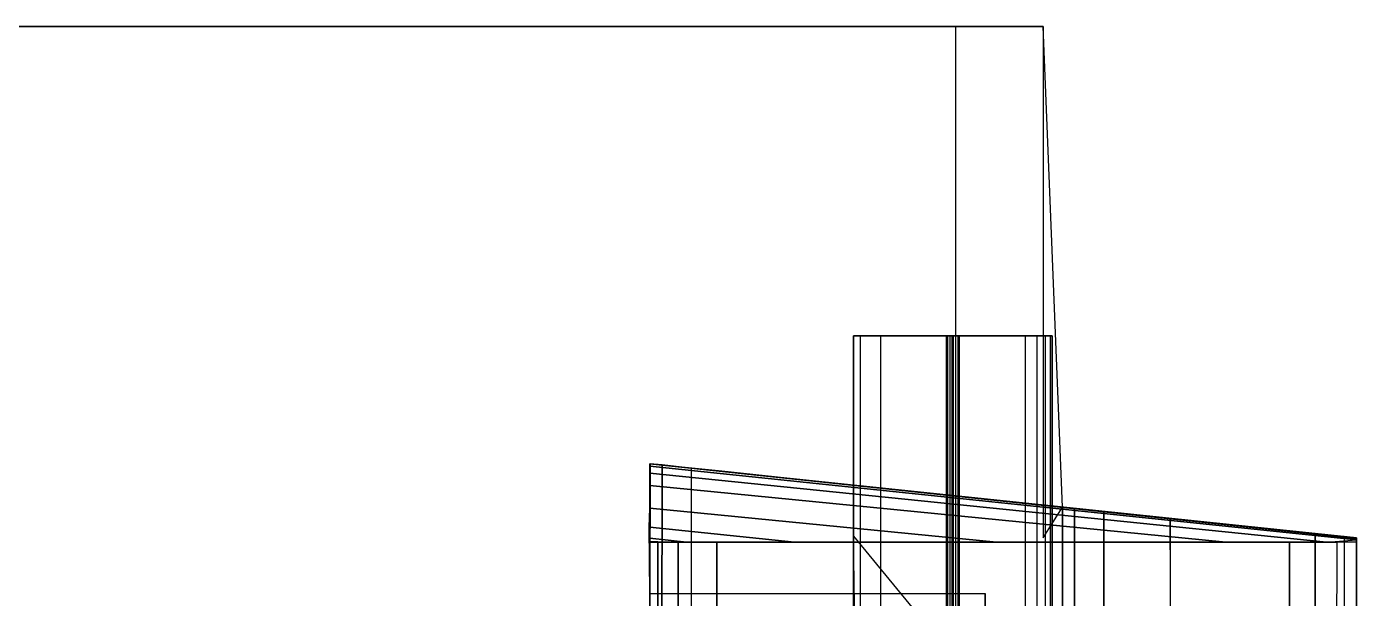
# Model space of a CAD drawing. Extents: x -13 to 157, y -487 to -35.
# Drawn here: x 124.08 to 149.87, y -45.71 to -34.61 of the extents above; entities that cross this region are included whole.
import ezdxf

# ---------------------------------------------------------------- set-up
doc = ezdxf.new("R2010")
doc.units = 0
doc.header["$MEASUREMENT"] = 0
doc.layers.add('3D', color=12, linetype='Continuous', true_color=0xca0707)

msp = doc.modelspace()

# ---------------------------------------------------------------- linework, layer by layer
at = {"layer": '3D'}
for points in [[(143.794, -34.612, 582.338), (114.094, -34.612, 582.338), (114.094, -34.612, 566.238), (143.794, -34.612, 566.238)], [(143.794, -34.612, 582.338), (143.535, -34.612, 583.24), (114.281, -34.612, 583.115), (114.094, -34.612, 582.338)], [(143.794, -34.612, 566.238), (143.794, -34.612, 582.338), (114.094, -34.612, 582.338), (114.094, -34.612, 566.238)], [(143.535, -34.612, 583.24), (142.094, -34.612, 584.038), (115.794, -34.612, 584.038), (114.281, -34.612, 583.115)], [(142.094, -34.612, 584.038), (142.094, -45.929, 584.038), (115.794, -46.612, 584.038), (115.794, -34.612, 584.038)], [(144.169, -43.933, 582.338), (143.794, -34.612, 582.338), (143.794, -34.612, 566.238), (143.794, -44.529, 566.238)], [(140.253, -40.612, 41.313), (140.119, -40.612, 40.538), (140.119, -57.112, 40.538), (140.253, -57.112, 41.313)], [(140.119, -57.112, 40.538), (140.119, -57.112, 40.038), (140.119, -40.612, 40.038), (140.119, -40.612, 40.538)], [(140.119, -40.612, 40.038), (141.919, -40.612, 40.038), (141.919, -57.112, 40.038), (140.119, -57.112, 40.038)], [(141.919, -40.612, 40.038), (140.119, -40.612, 40.038), (140.119, -40.612, 40.538), (141.919, -40.612, 40.538)], [(140.119, -40.612, 40.538), (140.136, -40.612, 40.636), (141.926, -40.612, 40.624), (141.919, -40.612, 40.538)], [(140.253, -40.612, 585.313), (140.119, -40.612, 584.538), (140.119, -57.112, 584.538), (140.253, -57.112, 585.313)], [(140.119, -57.112, 584.538), (140.119, -57.112, 584.038), (140.119, -40.612, 584.038), (140.119, -40.612, 584.538)], [(140.119, -40.612, 584.038), (141.919, -40.612, 584.038), (141.919, -57.112, 584.038), (140.119, -57.112, 584.038)], [(141.919, -40.612, 584.038), (140.119, -40.612, 584.038), (140.119, -40.612, 584.538), (141.919, -40.612, 584.538)], [(140.119, -40.612, 584.538), (140.136, -40.612, 584.636), (141.926, -40.612, 584.624), (141.919, -40.612, 584.538)], [(140.136, -40.612, 40.636), (140.148, -40.612, 40.709), (141.948, -40.612, 40.707), (141.926, -40.612, 40.624)], [(140.136, -40.612, 584.636), (140.148, -40.612, 584.709), (141.948, -40.612, 584.707), (141.926, -40.612, 584.624)], [(140.148, -40.612, 40.709), (140.162, -40.612, 40.786), (141.984, -40.612, 40.785), (141.948, -40.612, 40.707)], [(140.148, -40.612, 584.709), (140.162, -40.612, 584.786), (141.984, -40.612, 584.785), (141.948, -40.612, 584.707)], [(140.162, -40.612, 40.786), (140.173, -40.612, 40.85), (142.032, -40.612, 40.855), (141.984, -40.612, 40.785)], [(142.032, -40.612, 40.855), (142.416, -40.612, 41.323), (140.253, -40.612, 41.313), (140.162, -40.612, 40.85)], [(140.162, -40.612, 584.786), (140.173, -40.612, 584.85), (142.032, -40.612, 584.855), (141.984, -40.612, 584.785)], [(142.032, -40.612, 584.855), (142.416, -40.612, 585.323), (140.253, -40.612, 585.313), (140.162, -40.612, 584.85)], [(140.641, -57.112, 41.997), (140.253, -57.112, 41.313), (140.253, -40.612, 41.313), (140.641, -40.612, 41.997)], [(140.253, -40.612, 41.313), (140.641, -40.612, 41.997), (143.447, -40.612, 42.579), (142.416, -40.612, 41.323)], [(140.641, -57.112, 585.997), (140.253, -57.112, 585.313), (140.253, -40.612, 585.313), (140.641, -40.612, 585.997)], [(140.253, -40.612, 585.313), (140.641, -40.612, 585.997), (143.447, -40.612, 586.579), (142.416, -40.612, 585.323)], [(142.055, -40.612, 43.721), (140.641, -40.612, 41.997), (140.641, -57.112, 41.997), (142.055, -57.112, 43.721)], [(140.641, -40.612, 41.997), (140.91, -40.612, 42.325), (143.677, -40.612, 42.917), (143.447, -40.612, 42.579)], [(142.055, -40.612, 587.721), (140.641, -40.612, 585.997), (140.641, -57.112, 585.997), (142.055, -57.112, 587.721)], [(140.641, -40.612, 585.997), (140.91, -40.612, 586.325), (143.677, -40.612, 586.917), (143.447, -40.612, 586.579)], [(140.91, -40.612, 42.325), (141.227, -40.612, 42.712), (143.834, -40.612, 43.264), (143.677, -40.612, 42.917)], [(140.91, -40.612, 586.325), (141.227, -40.612, 586.712), (143.834, -40.612, 587.264), (143.677, -40.612, 586.917)], [(141.227, -40.612, 42.712), (141.529, -40.612, 43.08), (143.935, -40.612, 43.647), (143.834, -40.612, 43.264)], [(141.227, -40.612, 586.712), (141.529, -40.612, 587.08), (143.935, -40.612, 587.647), (143.834, -40.612, 587.264)], [(141.529, -40.612, 43.08), (142.055, -40.612, 43.721), (143.969, -40.612, 44.038), (143.935, -40.612, 43.647)], [(141.529, -40.612, 587.08), (142.055, -40.612, 587.721), (143.969, -40.612, 588.038), (143.935, -40.612, 587.647)], [(141.919, -57.112, 40.038), (141.919, -57.112, 40.538), (141.919, -40.612, 40.538), (141.919, -40.612, 40.038)], [(141.919, -40.612, 40.538), (141.926, -40.612, 40.624), (141.927, -57.112, 40.628), (141.919, -57.112, 40.538)], [(141.919, -57.112, 584.038), (141.919, -57.112, 584.538), (141.919, -40.612, 584.538), (141.919, -40.612, 584.038)], [(141.919, -40.612, 584.538), (141.926, -40.612, 584.624), (141.927, -57.112, 584.628), (141.919, -57.112, 584.538)], [(141.927, -57.112, 40.628), (141.948, -57.112, 40.707), (141.948, -40.612, 40.707), (141.926, -40.612, 40.624)], [(141.927, -57.112, 584.628), (141.948, -57.112, 584.707), (141.948, -40.612, 584.707), (141.926, -40.612, 584.624)], [(141.948, -40.612, 40.707), (141.984, -40.612, 40.785), (141.98, -57.112, 40.778), (141.948, -57.112, 40.707)], [(141.948, -40.612, 584.707), (141.984, -40.612, 584.785), (141.98, -57.112, 584.778), (141.948, -57.112, 584.707)], [(141.98, -57.112, 40.778), (142.032, -57.112, 40.855), (142.032, -40.612, 40.855), (141.984, -40.612, 40.785)], [(141.98, -57.112, 584.778), (142.032, -57.112, 584.855), (142.032, -40.612, 584.855), (141.984, -40.612, 584.785)], [(142.032, -40.612, 40.855), (143.447, -40.612, 42.579), (143.447, -57.112, 42.579), (142.032, -57.112, 40.855)], [(142.032, -40.612, 584.855), (143.447, -40.612, 586.579), (143.447, -57.112, 586.579), (142.032, -57.112, 584.855)], [(142.14, -57.112, 43.87), (142.055, -57.112, 43.721), (142.055, -40.612, 43.721), (142.14, -40.612, 43.87)], [(142.14, -40.612, 43.87), (143.969, -40.612, 44.038), (142.055, -40.612, 43.721), (142.14, -40.612, 43.87)], [(142.14, -57.112, 587.87), (142.055, -57.112, 587.721), (142.055, -40.612, 587.721), (142.14, -40.612, 587.87)], [(142.14, -40.612, 587.87), (143.969, -40.612, 588.038), (142.055, -40.612, 587.721), (142.14, -40.612, 587.87)], [(142.169, -40.612, 44.038), (142.14, -40.612, 43.87), (142.14, -57.112, 43.87), (142.169, -57.112, 44.038)], [(142.169, -40.612, 44.038), (143.969, -40.612, 44.038), (142.14, -40.612, 43.87), (142.169, -40.612, 44.038)], [(142.169, -40.612, 588.038), (142.14, -40.612, 587.87), (142.14, -57.112, 587.87), (142.169, -57.112, 588.038)], [(142.169, -40.612, 588.038), (143.969, -40.612, 588.038), (142.14, -40.612, 587.87), (142.169, -40.612, 588.038)], [(143.969, -76.112, 49.038), (142.169, -76.112, 49.038), (142.169, -40.612, 49.038), (143.969, -40.612, 49.038)], [(142.169, -40.612, 49.038), (142.169, -40.612, 45.038), (142.169, -76.112, 45.038), (142.169, -76.112, 49.038)], [(142.169, -40.612, 45.038), (142.169, -57.112, 45.038), (142.169, -57.112, 44.038), (142.169, -40.612, 44.038)], [(143.969, -40.612, 49.038), (142.169, -40.612, 49.038), (142.169, -40.612, 44.038), (143.969, -40.612, 44.038)], [(143.969, -76.112, 593.038), (142.169, -76.112, 593.038), (142.169, -40.612, 593.038), (143.969, -40.612, 593.038)], [(142.169, -40.612, 593.038), (142.169, -40.612, 589.038), (142.169, -76.112, 589.038), (142.169, -76.112, 593.038)], [(142.169, -40.612, 589.038), (142.169, -57.112, 589.038), (142.169, -57.112, 588.038), (142.169, -40.612, 588.038)], [(143.969, -40.612, 593.038), (142.169, -40.612, 593.038), (142.169, -40.612, 588.038), (143.969, -40.612, 588.038)], [(143.447, -57.112, 42.579), (143.677, -57.112, 42.917), (143.677, -40.612, 42.917), (143.447, -40.612, 42.579)], [(143.447, -57.112, 586.579), (143.677, -57.112, 586.917), (143.677, -40.612, 586.917), (143.447, -40.612, 586.579)], [(143.677, -40.612, 42.917), (143.834, -40.612, 43.264), (143.834, -57.112, 43.264), (143.677, -57.112, 42.917)], [(143.677, -40.612, 586.917), (143.834, -40.612, 587.264), (143.834, -57.112, 587.264), (143.677, -57.112, 586.917)], [(143.834, -57.112, 43.264), (143.935, -57.112, 43.647), (143.935, -40.612, 43.647), (143.834, -40.612, 43.264)], [(143.834, -57.112, 587.264), (143.935, -57.112, 587.647), (143.935, -40.612, 587.647), (143.834, -40.612, 587.264)], [(143.935, -40.612, 43.647), (143.969, -40.612, 44.038), (143.969, -57.112, 44.038), (143.935, -57.112, 43.647)], [(143.935, -40.612, 587.647), (143.969, -40.612, 588.038), (143.969, -57.112, 588.038), (143.935, -57.112, 587.647)], [(143.969, -76.112, 45.038), (143.969, -76.112, 49.038), (143.969, -40.612, 49.038), (143.969, -40.612, 44.038)], [(143.969, -76.112, 589.038), (143.969, -76.112, 593.038), (143.969, -40.612, 593.038), (143.969, -40.612, 588.038)], [(136.403, -46.612, 43.248), (136.169, -46.612, 43.813), (136.169, -43.092, 43.813), (136.404, -43.117, 43.247)], [(136.169, -46.612, 43.813), (136.169, -46.612, 52.513), (136.169, -43.092, 52.495), (136.169, -43.092, 43.813)], [(136.169, -45.612, 138.887), (136.174, -43.093, 138.887), (136.169, -43.092, 52.495), (136.169, -45.612, 52.538)], [(136.169, -43.092, 43.813), (149.869, -44.544, 42.208), (149.869, -44.532, 138.887), (136.174, -43.093, 138.887)], [(136.404, -43.117, 43.247), (136.169, -43.092, 43.813), (136.786, -43.158, 43.741), (136.404, -43.117, 43.247)], [(136.403, -46.612, 587.248), (136.169, -46.612, 587.813), (136.169, -43.092, 587.813), (136.404, -43.117, 587.247)], [(136.169, -46.612, 587.813), (136.169, -46.612, 596.513), (136.169, -43.092, 596.495), (136.169, -43.092, 587.813)], [(136.169, -45.612, 645.911), (136.174, -43.093, 644.887), (136.169, -43.092, 596.495), (136.169, -45.612, 596.538)], [(136.169, -43.092, 587.813), (149.869, -44.544, 586.208), (149.869, -44.532, 644.887), (136.169, -43.092, 644.887)], [(136.404, -43.117, 587.247), (136.169, -43.092, 587.813), (136.786, -43.158, 587.741), (136.404, -43.117, 587.247)], [(149.869, -44.569, 139.465), (149.869, -44.532, 138.887), (136.174, -43.093, 138.887), (136.169, -43.141, 139.648)], [(136.169, -45.612, 138.887), (136.169, -45.612, 139.648), (136.169, -43.141, 139.648), (136.174, -43.093, 138.887)], [(149.869, -44.569, 645.465), (149.869, -44.532, 644.887), (136.174, -43.093, 644.887), (136.169, -43.141, 645.648)], [(136.169, -45.612, 644.887), (136.169, -45.612, 645.648), (136.169, -43.141, 645.648), (136.174, -43.093, 644.887)], [(149.289, -44.612, 140.02), (149.869, -44.569, 139.465), (136.169, -43.141, 139.648), (136.169, -43.278, 140.37)], [(136.169, -45.612, 139.648), (136.169, -45.612, 140.37), (136.169, -43.278, 140.37), (136.169, -43.141, 139.648)], [(149.289, -44.612, 646.02), (149.869, -44.569, 645.465), (136.169, -43.141, 645.648), (136.169, -43.278, 646.37)], [(136.169, -45.612, 645.648), (136.169, -45.612, 646.37), (136.169, -43.278, 646.37), (136.169, -43.141, 645.648)], [(147.336, -44.612, 140.682), (149.289, -44.612, 140.02), (136.169, -43.278, 140.37), (136.169, -43.517, 141.105)], [(136.169, -45.612, 140.37), (136.169, -45.612, 141.105), (136.169, -43.517, 141.105), (136.169, -43.278, 140.37)], [(147.336, -44.612, 646.682), (149.289, -44.612, 646.02), (136.169, -43.278, 646.37), (136.169, -43.517, 647.105)], [(136.169, -45.612, 646.37), (136.169, -45.612, 647.105), (136.169, -43.517, 647.105), (136.169, -43.278, 646.37)], [(136.969, -46.612, 43.013), (136.403, -46.612, 43.248), (136.404, -43.117, 43.247), (136.969, -43.176, 43.013)], [(136.969, -46.612, 587.013), (136.403, -46.612, 587.248), (136.404, -43.117, 587.247), (136.969, -43.176, 587.013)], [(136.969, -43.176, 43.013), (137.564, -43.24, 43.65), (136.786, -43.158, 43.741), (136.404, -43.117, 43.247)], [(136.969, -43.176, 587.013), (137.564, -43.24, 587.65), (136.786, -43.158, 587.741), (136.404, -43.117, 587.247)], [(136.969, -43.176, 43.013), (136.969, -46.612, 43.013), (144.169, -46.612, 43.013), (144.169, -43.933, 43.013)], [(140.649, -43.563, 43.013), (140.745, -43.577, 43.277), (137.564, -43.24, 43.65), (136.969, -43.176, 43.013)], [(136.969, -43.176, 587.013), (136.969, -46.612, 587.013), (144.169, -46.612, 587.013), (144.169, -43.933, 587.013)], [(140.649, -43.563, 587.013), (140.745, -43.577, 587.277), (137.564, -43.24, 587.65), (136.969, -43.176, 587.013)], [(142.891, -44.612, 141.908), (147.336, -44.612, 140.682), (136.169, -43.517, 141.105), (136.169, -43.954, 142.165)], [(136.169, -45.612, 141.105), (136.169, -45.612, 141.367), (136.169, -43.629, 141.367), (136.169, -43.517, 141.105)], [(142.891, -44.612, 647.908), (147.336, -44.612, 646.682), (136.169, -43.517, 647.105), (136.169, -43.954, 648.165)], [(136.169, -45.612, 647.105), (136.169, -45.612, 647.367), (136.169, -43.629, 647.367), (136.169, -43.517, 647.105)], [(136.169, -45.612, 141.367), (136.169, -45.612, 142.165), (136.167, -43.954, 142.165), (136.169, -43.629, 141.367)], [(136.169, -45.612, 647.367), (136.169, -45.612, 648.165), (136.167, -43.954, 648.165), (136.169, -43.629, 647.367)], [(136.169, -45.612, 142.165), (136.169, -45.612, 143.399), (136.153, -44.319, 143.399), (136.169, -43.954, 142.165)], [(136.169, -45.612, 648.165), (136.169, -45.612, 649.399), (136.153, -44.319, 649.399), (136.169, -43.954, 648.165)], [(138.976, -44.612, 143.348), (142.891, -44.612, 141.908), (136.169, -43.954, 142.165), (136.169, -44.321, 143.398)], [(138.976, -44.612, 649.348), (142.891, -44.612, 647.908), (136.169, -43.954, 648.165), (136.169, -44.321, 649.398)], [(144.403, -51.112, 23.148), (144.169, -51.112, 23.713), (144.169, -43.933, 23.713), (144.404, -43.958, 23.147)], [(144.169, -43.933, 43.013), (144.169, -51.112, 42.831), (144.169, -51.112, 23.713), (144.169, -43.933, 23.713)], [(149.869, -44.544, 42.208), (149.869, -44.532, 23.713), (144.169, -43.933, 23.713), (144.169, -43.933, 43.013)], [(144.969, -44.017, 22.913), (146.389, -44.166, 23.713), (144.169, -43.933, 23.713), (144.404, -43.958, 23.147)], [(144.403, -51.112, 567.148), (144.169, -51.112, 567.713), (144.169, -43.933, 567.713), (144.404, -43.958, 567.147)], [(144.169, -43.933, 587.013), (144.169, -51.112, 586.831), (144.169, -51.112, 567.713), (144.169, -43.933, 567.713)], [(149.869, -44.544, 586.208), (149.869, -44.532, 567.713), (144.169, -43.933, 567.713), (144.169, -43.933, 587.013)], [(144.969, -44.017, 566.913), (146.389, -44.166, 567.713), (144.169, -43.933, 567.713), (144.404, -43.958, 567.147)], [(144.969, -51.112, 22.913), (144.404, -51.112, 23.147), (144.404, -43.958, 23.147), (144.969, -44.017, 22.913)], [(144.969, -51.112, 566.913), (144.404, -51.112, 567.147), (144.404, -43.958, 567.147), (144.969, -44.017, 566.913)], [(146.258, -44.152, 22.913), (146.269, -51.112, 22.913), (144.969, -51.112, 22.913), (144.969, -44.017, 22.913)], [(149.069, -44.448, 22.913), (148.678, -44.407, 23.713), (146.389, -44.166, 23.713), (144.969, -44.017, 22.913)], [(146.258, -44.152, 566.913), (146.269, -51.112, 566.913), (144.969, -51.112, 566.913), (144.969, -44.017, 566.913)], [(149.069, -44.448, 566.913), (148.678, -44.407, 567.713), (146.389, -44.166, 567.713), (144.969, -44.017, 566.913)], [(136.169, -45.612, 144.618), (136.169, -44.536, 144.618), (136.153, -44.319, 143.399), (136.169, -45.612, 143.399)], [(136.169, -45.612, 650.618), (136.169, -44.536, 650.618), (136.153, -44.319, 649.399), (136.169, -45.612, 649.399)], [(136.877, -44.612, 144.632), (138.976, -44.612, 143.348), (136.169, -44.321, 143.398), (136.169, -44.536, 144.618)], [(136.877, -44.612, 650.632), (138.976, -44.612, 649.348), (136.169, -44.321, 649.398), (136.169, -44.536, 650.618)], [(146.269, -46.612, 22.913), (146.258, -44.152, 22.913), (149.069, -44.448, 22.913), (149.069, -46.612, 22.913)], [(146.269, -46.612, 566.913), (146.258, -44.152, 566.913), (149.069, -44.448, 566.913), (149.069, -46.612, 566.913)], [(136.169, -44.61, 145.701), (136.877, -44.612, 144.632), (136.169, -44.536, 144.618), (136.169, -44.61, 145.701)], [(136.169, -45.612, 145.446), (136.169, -44.61, 145.701), (136.169, -44.536, 144.618), (136.169, -45.612, 144.618)], [(136.169, -44.61, 651.701), (136.877, -44.612, 650.632), (136.169, -44.536, 650.618), (136.169, -44.61, 651.701)], [(136.169, -45.612, 651.446), (136.169, -44.61, 651.701), (136.169, -44.536, 650.618), (136.169, -45.612, 650.618)], [(140.119, -44.5, 40.038), (145.569, -51.112, 31.213), (145.569, -486.612, 31.213), (145.569, -486.612, 41.639)], [(140.119, -44.5, 584.038), (145.569, -51.112, 575.213), (145.569, -486.612, 575.213), (145.569, -486.612, 585.639)], [(148.678, -44.407, 23.713), (149.069, -44.448, 22.913), (149.634, -44.532, 23.147), (149.869, -44.532, 23.713)], [(148.678, -44.407, 567.713), (149.069, -44.448, 566.913), (149.634, -44.532, 567.147), (149.869, -44.532, 567.713)], [(149.634, -46.612, 23.148), (149.069, -46.612, 22.913), (149.069, -44.448, 22.913), (149.634, -44.507, 23.147)], [(149.634, -46.612, 567.148), (149.069, -46.612, 566.913), (149.069, -44.448, 566.913), (149.634, -44.507, 567.147)], [(149.869, -44.569, 139.465), (149.869, -44.612, 150.813), (149.488, -44.612, 151.732), (149.289, -44.612, 140.02)], [(149.869, -44.569, 645.465), (149.869, -44.612, 656.813), (149.488, -44.612, 657.732), (149.289, -44.612, 646.02)], [(149.869, -44.532, 23.713), (149.634, -44.507, 23.147), (149.634, -46.612, 23.148), (149.869, -46.612, 23.713)], [(149.869, -44.532, 567.713), (149.634, -44.507, 567.147), (149.634, -46.612, 567.148), (149.869, -46.612, 567.713)], [(149.869, -46.612, 567.713), (149.868, -44.532, 567.712), (149.869, -44.612, 656.813), (149.869, -46.612, 656.813)], [(149.869, -46.612, 150.813), (149.869, -44.612, 150.813), (149.869, -44.532, 23.713), (149.869, -46.612, 23.713)], [(136.169, -45.612, 145.446), (136.169, -44.61, 145.701), (136.169, -44.612, 148.113), (136.169, -45.612, 148.113)], [(136.877, -44.612, 144.632), (136.96, -44.612, 145.689), (136.169, -44.61, 145.701), (136.877, -44.612, 144.632)], [(136.719, -44.612, 151.875), (137.469, -44.612, 152.113), (136.96, -44.612, 145.689), (136.169, -44.61, 145.701)], [(136.169, -44.61, 145.701), (136.719, -44.612, 151.875), (136.321, -44.611, 151.424), (136.169, -44.611, 145.768)], [(136.169, -45.612, 651.446), (136.169, -44.61, 651.701), (136.169, -44.612, 654.113), (136.169, -45.612, 654.113)], [(136.877, -44.612, 650.632), (136.96, -44.612, 651.689), (136.169, -44.61, 651.701), (136.877, -44.612, 650.632)], [(136.719, -44.612, 657.875), (137.469, -44.612, 658.113), (136.96, -44.612, 651.689), (136.169, -44.61, 651.701)], [(136.169, -44.61, 651.701), (136.719, -44.612, 657.875), (136.321, -44.611, 657.424), (136.169, -44.611, 651.768)], [(136.169, -44.611, 145.768), (136.169, -44.612, 150.813), (136.321, -44.612, 151.424), (136.169, -44.611, 145.768)], [(136.169, -44.611, 651.768), (136.169, -44.612, 656.813), (136.321, -44.612, 657.424), (136.169, -44.611, 651.768)], [(136.169, -44.612, 150.813), (136.321, -44.612, 151.424), (136.321, -46.612, 151.424), (136.169, -46.612, 150.813)], [(136.169, -46.612, 150.813), (136.169, -44.612, 150.813), (136.169, -44.612, 148.113), (136.169, -46.612, 148.113)], [(136.169, -44.612, 656.813), (136.321, -44.612, 657.424), (136.321, -46.612, 657.424), (136.169, -46.612, 656.813)], [(136.169, -46.612, 656.813), (136.169, -44.612, 656.813), (136.169, -44.612, 654.113), (136.169, -46.612, 654.113)], [(136.321, -44.612, 151.424), (136.719, -44.612, 151.875), (136.719, -46.612, 151.875), (136.321, -46.612, 151.424)], [(136.321, -44.612, 657.424), (136.719, -44.612, 657.875), (136.719, -46.612, 657.875), (136.321, -46.612, 657.424)], [(136.719, -44.612, 151.875), (137.469, -44.612, 152.113), (137.469, -46.612, 152.113), (136.719, -46.612, 151.875)], [(136.719, -44.612, 657.875), (137.469, -44.612, 658.113), (137.469, -46.612, 658.113), (136.719, -46.612, 657.875)], [(140.9, -44.612, 152.113), (137.469, -44.612, 152.113), (136.877, -44.612, 144.632), (140.9, -44.612, 142.64)], [(140.9, -44.612, 658.113), (137.469, -44.612, 658.113), (136.877, -44.612, 650.632), (140.9, -44.612, 648.64)], [(137.469, -46.612, 152.113), (137.469, -44.612, 152.113), (148.569, -44.612, 152.113), (148.569, -46.612, 152.113)], [(137.469, -46.612, 658.113), (137.469, -44.612, 658.113), (148.569, -44.612, 658.113), (148.569, -46.612, 658.113)], [(143.411, -44.612, 152.113), (140.9, -44.612, 152.113), (140.9, -44.612, 142.64), (143.411, -44.612, 141.764)], [(143.411, -44.612, 658.113), (140.9, -44.612, 658.113), (140.9, -44.612, 648.64), (143.411, -44.612, 647.764)], [(146.959, -44.612, 152.113), (143.411, -44.612, 152.113), (143.411, -44.612, 141.764), (146.446, -44.612, 140.928)], [(146.959, -44.612, 658.113), (143.411, -44.612, 658.113), (143.411, -44.612, 647.764), (146.446, -44.612, 646.928)], [(148.569, -44.612, 152.113), (146.959, -44.612, 152.113), (146.445, -44.612, 140.92), (148.555, -44.612, 140.302)], [(148.569, -44.612, 658.113), (146.959, -44.612, 658.113), (146.445, -44.612, 646.92), (148.555, -44.612, 646.302)], [(149.488, -44.612, 151.732), (149.289, -44.612, 140.02), (148.555, -44.612, 140.302), (148.569, -44.612, 152.113)], [(149.488, -44.612, 657.732), (149.289, -44.612, 646.02), (148.555, -44.612, 646.302), (148.569, -44.612, 658.113)], [(149.485, -46.612, 151.73), (148.569, -46.612, 152.113), (148.569, -44.612, 152.113), (149.488, -44.613, 151.732)], [(149.485, -46.612, 657.73), (148.569, -46.612, 658.113), (148.569, -44.612, 658.113), (149.488, -44.613, 657.732)], [(149.869, -44.612, 150.813), (149.488, -44.612, 151.732), (149.485, -46.612, 151.73), (149.869, -46.612, 150.813)], [(149.869, -44.612, 656.813), (149.488, -44.612, 657.732), (149.485, -46.612, 657.73), (149.869, -46.612, 656.813)], [(136.169, -45.612, 148.113), (142.669, -45.612, 148.113), (142.669, -46.612, 148.113), (136.169, -46.612, 148.113)], [(136.169, -45.612, 654.113), (142.669, -45.612, 654.113), (142.669, -46.612, 654.113), (136.169, -46.612, 654.113)], [(142.669, -46.612, 52.513), (142.669, -45.612, 52.513), (142.669, -45.612, 148.113), (142.669, -46.612, 148.113)]]:
    msp.add_3dface(points, dxfattribs=at)

doc.saveas('drawing.dxf')
